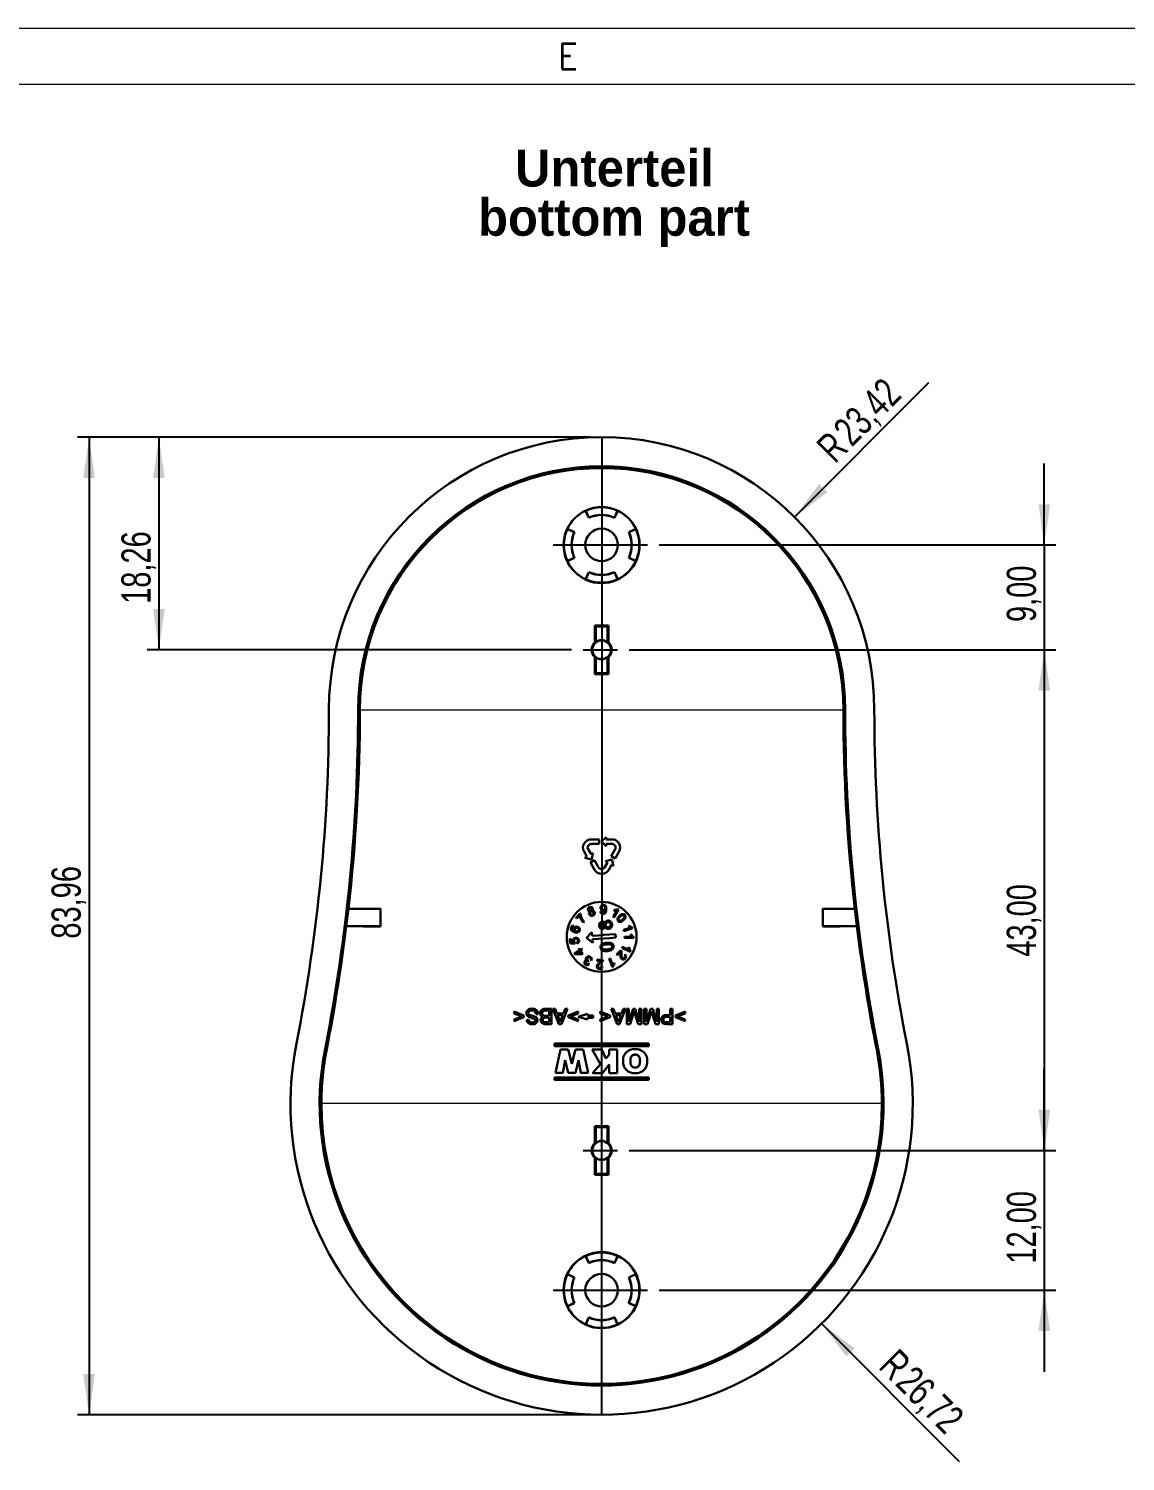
# Model space of a CAD drawing. Header units: millimetres. Extents: x 0 to 594, y 0 to 420.
# Drawn here: x 403.5 to 497.7, y 296.8 to 419.8 of the extents above; entities that cross this region are included whole.
import ezdxf

# ---------------------------------------------------------------- set-up
doc = ezdxf.new("R2010")
doc.units = ezdxf.units.MM
doc.linetypes.add('SLD-Durchgehend', pattern=[0])
doc.layers.add('BEM', color=7, linetype='SLD-Durchgehend')
doc.layers.add('SLD-0', color=7, linetype='SLD-Durchgehend')
doc.styles.add('SLDTEXTSTYLE0', font='ARIALBD.TTF', dxfattribs={"width": 0.948})
doc.styles.add('SLDTEXTSTYLE1', font='simplex_.ttf', dxfattribs={"width": 0.95})
doc.styles.add('SLDTEXTSTYLE3', font='ARIALN.TTF', dxfattribs={"width": 0.87})
doc.dimstyles.new('SLDDIMSTYLE0', dxfattribs={"dimtxt": 2.5, "dimasz": 3.5, "dimexe": 0, "dimexo": 0.0625, "dimtad": 1, "dimrnd": 1e-09, "dimzin": 12, "dimdsep": 46, "dimtxsty": 'SLDTEXTSTYLE3', "dimsah": 1, "dimcen": 0.09, "dimadec": 0, "dimazin": 0, "dimtfac": 1, "dimtofl": 0, "dimtmove": 0, "dimatfit": 3, "dimfxl": 0, "dimtolj": 1, "dimtzin": 12, "dimarcsym": 0})
doc.dimstyles.new('SLDDIMSTYLE1', dxfattribs={"dimtxt": 2.5, "dimasz": 3.5, "dimexe": 0, "dimexo": 0.0625, "dimtad": 1, "dimrnd": 1e-09, "dimzin": 12, "dimdsep": 46, "dimtxsty": 'SLDTEXTSTYLE3', "dimsah": 1, "dimcen": 0.09, "dimadec": 0, "dimazin": 0, "dimtfac": 1, "dimtofl": 0, "dimtmove": 0, "dimatfit": 3, "dimfxl": 0, "dimtolj": 1, "dimtzin": 12, "dimarcsym": 0})
doc.dimstyles.new('SLDDIMSTYLE2', dxfattribs={"dimtxt": 2.5, "dimasz": 3.5, "dimexe": 0, "dimexo": 0.0625, "dimtad": 1, "dimrnd": 1e-09, "dimzin": 12, "dimdsep": 46, "dimtxsty": 'SLDTEXTSTYLE3', "dimsah": 1, "dimcen": 0.09, "dimadec": 0, "dimazin": 0, "dimtfac": 1, "dimtofl": 0, "dimtmove": 0, "dimatfit": 3, "dimfxl": 0, "dimtolj": 1, "dimtzin": 12, "dimarcsym": 0})

# ---------------------------------------------------------------- blocks, each defined once
blk = doc.blocks.new('*D26')
at = {"layer": 'SLD-0'}
for p, q in [((490.74, 375.46), (490.74, 382.46)), ((457.66, 375.46), (491.74, 375.46)), ((490.74, 375.46), (490.74, 366.46)), ((455.1, 366.46), (491.74, 366.46)), ((490.74, 366.46), (490.74, 359.46))]:
    blk.add_line(p, q, dxfattribs=at)
for points in [[(490.74, 375.46), (491.24, 378.96), (490.24, 378.96)], [(490.74, 366.46), (490.24, 362.96), (491.24, 362.96)]]:
    blk.add_solid(points, dxfattribs=at)
at = {"layer": 'SLD-0', "insert": (487.52, 368.84), "char_height": 2.5, "attachment_point": 1, "rotation": 90, "style": 'SLDTEXTSTYLE3'}
blk.add_mtext('9,00', dxfattribs=at)
blk = doc.blocks.new('*D27')
at = {"layer": 'SLD-0'}
for p, q in [((451.74, 384.72), (407.71, 384.72)), ((408.71, 384.72), (408.71, 300.76)), ((451.71, 300.76), (407.71, 300.76))]:
    blk.add_line(p, q, dxfattribs=at)
for points in [[(408.71, 384.72), (408.21, 381.22), (409.21, 381.22)], [(408.71, 300.76), (409.21, 304.26), (408.21, 304.26)]]:
    blk.add_solid(points, dxfattribs=at)
at = {"layer": 'SLD-0', "insert": (405.49, 341.65), "char_height": 2.5, "attachment_point": 1, "rotation": 90, "style": 'SLDTEXTSTYLE3'}
blk.add_mtext('83,96', dxfattribs=at)
blk = doc.blocks.new('*D28')
at = {"layer": 'SLD-0'}
for p, q in [((451.74, 384.72), (413.71, 384.72)), ((414.71, 384.72), (414.71, 366.46)), ((450.14, 366.46), (413.71, 366.46))]:
    blk.add_line(p, q, dxfattribs=at)
for points in [[(414.71, 384.72), (414.21, 381.22), (415.21, 381.22)], [(414.71, 366.46), (415.21, 369.96), (414.21, 369.96)]]:
    blk.add_solid(points, dxfattribs=at)
at = {"layer": 'SLD-0', "insert": (411.49, 370.4), "char_height": 2.5, "attachment_point": 1, "rotation": 90, "style": 'SLDTEXTSTYLE3'}
blk.add_mtext('18,26', dxfattribs=at)
blk = doc.blocks.new('*D29')
at = {"layer": 'SLD-0'}
for p, q in [((455.1, 366.46), (491.74, 366.46)), ((490.74, 366.46), (490.74, 323.46)), ((455.1, 323.46), (491.74, 323.46))]:
    blk.add_line(p, q, dxfattribs=at)
for points in [[(490.74, 366.46), (490.24, 362.96), (491.24, 362.96)], [(490.74, 323.46), (491.24, 326.96), (490.24, 326.96)]]:
    blk.add_solid(points, dxfattribs=at)
at = {"layer": 'SLD-0', "insert": (487.52, 340.1), "char_height": 2.5, "attachment_point": 1, "rotation": 90, "style": 'SLDTEXTSTYLE3'}
blk.add_mtext('43,00', dxfattribs=at)
blk = doc.blocks.new('*D30')
at = {"layer": 'SLD-0'}
for p, q in [((490.74, 323.46), (490.74, 330.46)), ((455.1, 323.46), (491.74, 323.46)), ((490.74, 323.46), (490.74, 311.46)), ((457.66, 311.46), (491.74, 311.46)), ((490.74, 311.46), (490.74, 304.46))]:
    blk.add_line(p, q, dxfattribs=at)
for points in [[(490.74, 323.46), (491.24, 326.96), (490.24, 326.96)], [(490.74, 311.46), (490.24, 307.96), (491.24, 307.96)]]:
    blk.add_solid(points, dxfattribs=at)
at = {"layer": 'SLD-0', "insert": (487.52, 313.74), "char_height": 2.5, "attachment_point": 1, "rotation": 90, "style": 'SLDTEXTSTYLE3'}
blk.add_mtext('12,00', dxfattribs=at)
blk = doc.blocks.new('*D31')
at = {"layer": 'SLD-0'}
blk.add_line((469.28, 377.86), (480.82, 389.4), dxfattribs=at)
blk.add_solid([(469.28, 377.86), (472.11, 379.98), (471.4, 380.69)], dxfattribs=at)
at = {"layer": 'SLD-0', "char_height": 2.5, "attachment_point": 1, "rotation": 45, "style": 'SLDTEXTSTYLE3'}
for s, insert in [('23,42', (472.44, 385.57)), ('R', (471, 384.13))]:
    blk.add_mtext(s, dxfattribs=dict(at, insert=insert))
blk = doc.blocks.new('*D32')
at = {"layer": 'SLD-0'}
blk.add_line((471.62, 308.59), (483.44, 296.76), dxfattribs=at)
blk.add_solid([(471.62, 308.59), (473.74, 305.76), (474.44, 306.47)], dxfattribs=at)
at = {"layer": 'SLD-0', "char_height": 2.5, "attachment_point": 1, "rotation": 315, "style": 'SLDTEXTSTYLE3'}
for s, insert in [('R', (478.18, 306.58)), ('26,72', (479.61, 305.14))]:
    blk.add_mtext(s, dxfattribs=dict(at, insert=insert))
blk = doc.blocks.new('SW_NOTE_9')
at = {"layer": 'BEM', "color": 0, "char_height": 3.175, "attachment_point": 1, "style": 'SLDTEXTSTYLE0'}
for s, insert in [('Unterteil', (0, 4.09)), ('bottom part', (-3.18, -0.14))]:
    blk.add_mtext(s, dxfattribs=dict(at, insert=insert))

msp = doc.modelspace()

# ---------------------------------------------------------------- linework, layer by layer
at = {"color": 7, "linetype": 'SLD-Durchgehend', "lineweight": 0}
for p, q in [((593.59875, 419.8), (0.19875, 419.8)), ((588.59875, 415), (24.59875, 415)), ((431.96511, 361.33461), (431.81289, 361.31683)), ((431.96511, 361.30473), (452.72517, 361.30473)), ((452.72517, 361.30473), (473.48524, 361.30473)), ((473.48523, 361.27849), (473.63744, 361.29409)), ((429.11658, 332.15691), (428.97155, 332.17012)), ((476.34433, 332.10305), (476.48321, 332.14766)), ((452.72517, 327.47973), (428.65908, 327.47973)), ((476.79126, 327.47973), (452.72517, 327.47973))]:
    msp.add_line(p, q, dxfattribs=at)
at = {"color": 7, "linetype": 'SLD-Durchgehend', "lineweight": 30}
for p, q in [((451.62558, 377.78653), (451.33981, 378.39937)), ((451.3572, 378.39306), (451.33981, 378.39937)), ((451.6319, 377.80396), (451.3572, 378.39306)), ((451.62558, 377.78653), (451.6319, 377.80396)), ((454.09315, 378.39306), (453.81845, 377.80396)), ((453.82477, 377.78653), (453.81845, 377.80396)), ((454.11053, 378.39937), (453.82477, 377.78653)), ((454.11053, 378.39937), (454.09315, 378.39306)), ((449.78523, 376.84479), (450.39806, 376.55902)), ((449.78523, 376.84479), (449.79154, 376.8274)), ((449.79154, 376.8274), (450.38064, 376.5527)), ((450.39806, 376.55902), (450.38064, 376.5527)), ((455.05228, 376.55902), (455.66512, 376.84479)), ((455.05228, 376.55902), (455.06971, 376.5527)), ((455.06971, 376.5527), (455.65881, 376.8274)), ((455.65881, 376.8274), (455.66512, 376.84479)), ((450.39806, 374.35983), (449.78523, 374.07406)), ((449.79154, 374.09145), (449.78523, 374.07406)), ((450.38064, 374.36615), (449.79154, 374.09145)), ((450.39806, 374.35983), (450.38064, 374.36615)), ((455.05228, 374.35983), (455.06971, 374.36615)), ((455.66512, 374.07406), (455.05228, 374.35983)), ((455.65881, 374.09145), (455.06971, 374.36615)), ((455.66512, 374.07406), (455.65881, 374.09145)), ((451.33981, 372.51948), (451.62558, 373.13231)), ((451.3572, 372.52579), (451.6319, 373.11489)), ((451.62558, 373.13231), (451.6319, 373.11489)), ((453.82477, 373.13231), (453.81845, 373.11489)), ((453.81845, 373.11489), (454.09315, 372.52579)), ((453.82477, 373.13231), (454.11053, 372.51948)), ((451.33981, 372.51948), (451.3572, 372.52579)), ((454.09315, 372.52579), (454.11053, 372.51948)), ((452.14592, 368.53868), (452.22517, 368.45943)), ((453.22517, 368.45943), (452.22517, 368.45943)), ((452.22517, 368.45943), (452.22517, 367.11493)), ((453.30442, 368.53868), (453.22517, 368.45943)), ((453.22517, 367.11493), (453.22517, 368.45943)), ((452.22517, 365.80392), (452.22517, 364.45942)), ((453.22517, 364.45942), (453.22517, 365.80392)), ((452.13799, 364.37224), (452.22517, 364.45942)), ((452.22517, 364.45942), (453.22517, 364.45942)), ((453.31236, 364.37224), (453.22517, 364.45942)), ((452.52517, 350.17904), (451.82517, 350.17904)), ((451.82517, 349.77904), (452.52517, 349.77904)), ((452.52517, 349.77904), (452.52517, 350.17904)), ((453.12517, 350.37904), (452.72517, 349.97904)), ((452.72517, 349.97904), (453.12517, 349.57904)), ((453.12517, 350.17904), (453.12517, 350.37904)), ((453.62517, 350.17904), (453.12517, 350.17904)), ((453.12517, 349.77904), (453.62517, 349.77904)), ((453.12517, 349.57904), (453.12517, 349.77904)), ((451.21895, 349.12904), (451.46895, 348.69603)), ((451.46895, 348.69603), (451.29575, 348.59603)), ((451.29575, 348.59603), (451.84216, 348.44962)), ((451.81536, 348.89603), (451.56536, 349.32904)), ((452.11536, 348.37641), (451.76895, 348.17641)), ((451.98857, 348.99603), (451.81536, 348.89603)), ((451.84216, 348.44962), (451.98857, 348.99603)), ((452.46536, 347.77019), (452.11536, 348.37641)), ((453.23498, 348.20321), (452.98498, 347.77019)), ((453.60819, 348.44962), (453.06177, 348.30321)), ((453.06177, 348.30321), (453.23498, 348.20321)), ((453.88498, 349.32904), (453.53498, 348.72282)), ((453.53498, 348.72282), (453.88139, 348.52282)), ((453.7546, 347.90321), (453.60819, 348.44962)), ((453.88139, 348.52282), (454.23139, 349.12904)), ((451.76895, 348.17641), (452.11895, 347.57019)), ((453.33139, 347.57019), (453.58139, 348.00321)), ((453.58139, 348.00321), (453.7546, 347.90321)), ((430.97696, 344.20942), (430.79834, 342.70942)), ((430.97696, 344.20942), (430.97731, 344.20954)), ((433.72517, 344.20942), (430.97696, 344.20942)), ((433.74166, 344.22591), (433.72517, 344.20942)), ((433.72517, 342.70942), (433.72517, 344.20942)), ((450.85789, 343.82248), (450.5243, 343.45186)), ((450.5243, 343.45186), (450.59195, 343.39107)), ((450.59195, 343.39107), (450.84445, 343.67154)), ((450.91258, 343.77326), (450.85789, 343.82248)), ((452.71242, 343.97415), (452.6207, 343.9715)), ((453.03163, 344.1315), (453.03085, 344.11243)), ((453.99884, 344.04971), (453.70228, 343.52331)), ((453.70228, 343.52331), (453.78478, 343.47675)), ((453.82244, 344.12315), (453.77744, 344.04331)), ((453.78478, 343.47675), (454.1654, 344.15237)), ((454.1654, 344.15237), (454.11228, 344.18237)), ((471.70869, 344.22591), (471.72517, 344.20942)), ((471.72517, 344.20942), (471.72517, 342.70942)), ((474.47338, 344.20942), (471.72517, 344.20942)), ((474.47338, 344.20942), (474.47302, 344.20954)), ((474.47338, 344.20942), (474.65199, 342.70942)), ((430.79874, 342.70929), (430.79834, 342.70942)), ((430.79834, 342.70942), (433.72517, 342.70942)), ((433.74274, 342.69186), (433.72517, 342.70942)), ((450.31175, 342.65726), (450.33097, 342.75023)), ((451.16164, 343.02295), (451.2268, 343.09529)), ((451.42825, 341.71472), (451.89611, 342.19805)), ((451.89611, 342.19805), (451.91675, 341.89876)), ((455.18904, 342.57832), (454.61217, 342.39519)), ((454.61217, 342.39519), (454.64076, 342.30472)), ((454.64076, 342.30472), (455.38107, 342.53972)), ((455.10998, 342.75254), (455.02232, 342.72472)), ((455.38107, 342.53972), (455.36264, 342.598)), ((471.70761, 342.69186), (471.72517, 342.70942)), ((471.72517, 342.70942), (474.65199, 342.70942)), ((474.6516, 342.70929), (474.65199, 342.70942)), ((450.07055, 341.62922), (449.98071, 341.61563)), ((449.98071, 341.61563), (450.03836, 341.23469)), ((450.03836, 341.23469), (450.44305, 341.22)), ((450.1168, 341.3236), (450.07055, 341.62922)), ((450.32883, 341.31344), (450.1168, 341.3236)), ((450.44305, 341.22), (450.44102, 341.31)), ((450.58352, 341.32531), (450.60696, 341.22781)), ((451.95802, 341.30018), (451.42825, 341.71472)), ((451.93739, 341.59947), (451.95802, 341.30018)), ((453.91201, 342.03634), (453.93265, 341.73705)), ((454.50905, 340.95087), (454.46827, 340.86462)), ((454.46827, 340.86462), (455.17264, 340.53166)), ((455.05795, 340.69134), (454.50905, 340.95087)), ((455.3077, 341.81703), (454.70286, 341.81171)), ((454.70286, 341.81171), (454.70364, 341.71687)), ((454.70364, 341.71687), (455.47989, 341.72359)), ((455.11874, 340.87322), (455.03545, 340.91259)), ((455.28348, 342.00656), (455.19176, 342.00578)), ((455.47989, 341.72359), (455.47942, 341.78468)), ((450.78637, 340.65383), (450.37356, 340.37133)), ((450.37356, 340.37133), (450.41747, 340.30743)), ((450.41747, 340.30743), (451.02934, 340.29915)), ((450.55278, 340.37883), (450.84012, 340.57555)), ((450.97653, 340.37618), (450.55278, 340.37883)), ((450.79919, 340.78915), (450.72747, 340.73993)), ((450.72747, 340.73993), (450.78637, 340.65383)), ((450.85809, 340.70305), (450.79919, 340.78915)), ((450.84012, 340.57555), (450.97653, 340.37618)), ((451.01059, 340.80743), (450.85809, 340.70305)), ((450.91184, 340.62477), (451.06434, 340.72915)), ((451.10106, 340.34836), (450.91184, 340.62477)), ((451.06434, 340.72915), (451.01059, 340.80743)), ((451.02934, 340.29915), (451.10106, 340.34836)), ((451.56353, 339.67074), (451.61447, 339.73808)), ((451.76947, 339.82183), (451.85822, 339.78527)), ((452.33938, 339.84836), (452.33298, 339.75711)), ((452.33298, 339.75711), (452.71219, 339.73071)), ((452.85048, 339.81274), (452.33938, 339.84836)), ((453.45048, 339.96462), (453.36266, 339.92962)), ((453.36266, 339.92962), (453.64876, 339.21087)), ((453.67344, 339.40462), (453.45048, 339.96462)), ((454.36344, 340.66508), (454.01656, 340.28649)), ((454.01656, 340.28649), (454.08422, 340.22446)), ((454.08422, 340.22446), (454.34156, 340.50539)), ((454.76063, 340.27664), (454.68703, 340.21102)), ((455.17264, 340.53166), (455.19889, 340.58728)), ((451.664, 339.46652), (451.58994, 339.52871)), ((452.79391, 339.26133), (452.69704, 339.27805)), ((453.64876, 339.21087), (453.70532, 339.23337)), ((453.84094, 339.49556), (453.80704, 339.58056)), ((445.20733, 335.40268), (446.05733, 335.03601)), ((445.20733, 335.23601), (445.20733, 335.40268)), ((445.89066, 334.97768), (445.20733, 335.23601)), ((445.20733, 334.71934), (445.89066, 334.97768)), ((446.05733, 334.91934), (445.20733, 334.55268)), ((445.20733, 334.55268), (445.20733, 334.71934)), ((446.05733, 335.03601), (446.05733, 334.91934)), ((446.29066, 334.68601), (446.474, 334.68601)), ((447.274, 335.16934), (447.09066, 335.16934)), ((448.224, 335.46934), (447.91645, 335.46934)), ((447.91931, 335.61934), (448.40733, 335.61934)), ((447.93754, 335.01934), (448.224, 335.01934)), ((448.224, 334.86934), (447.95603, 334.86934)), ((448.224, 335.01934), (448.224, 335.46934)), ((448.224, 334.46934), (448.224, 334.86934)), ((448.40733, 335.61934), (448.40733, 334.31934)), ((449.06228, 334.31934), (448.54613, 335.61934)), ((448.54613, 335.61934), (448.74066, 335.61934)), ((448.74066, 335.61934), (448.88858, 335.21934)), ((448.88858, 335.21934), (449.44275, 335.21934)), ((449.38754, 335.06934), (448.94379, 335.06934)), ((448.94379, 335.06934), (449.07009, 334.72768)), ((449.16566, 334.46934), (449.07009, 334.72768)), ((449.25447, 334.70945), (449.38754, 335.06934)), ((449.7852, 335.61934), (449.26905, 334.31934)), ((449.44275, 335.21934), (449.59066, 335.61934)), ((449.59066, 335.61934), (449.7852, 335.61934)), ((449.85733, 335.03601), (450.70733, 335.40268)), ((449.85733, 334.91934), (449.85733, 335.03601)), ((450.70733, 334.55268), (449.85733, 334.91934)), ((450.70733, 335.23601), (450.024, 334.97768)), ((450.024, 334.97768), (450.70733, 334.71934)), ((450.70733, 335.40268), (450.70733, 335.23601)), ((451.50733, 335.19893), (450.70733, 334.94669)), ((450.70733, 334.94669), (451.50733, 334.69445)), ((450.70733, 334.71934), (450.70733, 334.55268)), ((451.50733, 335.04669), (451.50733, 335.19893)), ((452.00733, 335.04669), (451.50733, 335.04669)), ((451.50733, 334.84669), (452.00733, 334.84669)), ((451.50733, 334.69445), (451.50733, 334.84669)), ((452.00733, 334.84669), (452.00733, 335.04669)), ((452.60733, 335.40268), (453.45733, 335.03601)), ((452.60733, 335.23601), (452.60733, 335.40268)), ((453.29066, 334.97768), (452.60733, 335.23601)), ((452.60733, 334.71934), (453.29066, 334.97768)), ((453.45733, 334.91934), (452.60733, 334.55268)), ((452.60733, 334.55268), (452.60733, 334.71934)), ((453.45733, 335.03601), (453.45733, 334.91934)), ((454.06228, 334.31934), (453.54613, 335.61934)), ((453.54613, 335.61934), (453.74066, 335.61934)), ((453.74066, 335.61934), (453.88858, 335.21934)), ((453.88858, 335.21934), (454.44275, 335.21934)), ((454.38754, 335.06934), (453.94379, 335.06934)), ((453.94379, 335.06934), (454.07009, 334.72768)), ((454.16566, 334.46934), (454.07009, 334.72768)), ((454.25447, 334.70945), (454.38754, 335.06934)), ((454.7852, 335.61934), (454.26905, 334.31934)), ((454.44275, 335.21934), (454.59066, 335.61934)), ((454.59066, 335.61934), (454.7852, 335.61934)), ((454.89066, 334.31934), (454.89066, 335.61934)), ((454.89066, 335.61934), (455.074, 335.61934)), ((455.074, 335.61934), (455.074, 334.51934)), ((455.074, 334.51934), (455.42087, 335.61934)), ((455.45186, 335.21596), (455.1641, 334.31934)), ((455.42087, 335.61934), (455.61254, 335.61934)), ((455.86488, 334.31934), (455.57426, 335.23158)), ((455.61254, 335.61934), (455.95733, 334.51934)), ((455.95733, 334.51934), (455.95733, 335.61934)), ((455.95733, 335.61934), (456.14066, 335.61934)), ((456.14066, 335.61934), (456.14066, 334.31934)), ((456.39066, 334.31934), (456.39066, 335.61934)), ((456.39066, 335.61934), (456.574, 335.61934)), ((456.574, 335.61934), (456.574, 334.51934)), ((456.574, 334.51934), (456.92087, 335.61934)), ((456.95186, 335.21596), (456.6641, 334.31934)), ((456.92087, 335.61934), (457.11254, 335.61934)), ((457.36488, 334.31934), (457.07426, 335.23158)), ((457.11254, 335.61934), (457.45733, 334.51934)), ((457.45733, 335.61934), (457.64066, 335.61934)), ((457.45733, 334.51934), (457.45733, 335.61934)), ((457.64066, 335.61934), (457.64066, 334.31934)), ((458.30551, 335.08601), (458.624, 335.08601)), ((458.624, 334.93601), (458.31046, 334.93601)), ((458.624, 335.61934), (458.80733, 335.61934)), ((458.624, 335.08601), (458.624, 335.61934)), ((458.624, 334.46934), (458.624, 334.93601)), ((458.80733, 335.61934), (458.80733, 334.31934)), ((459.05733, 335.03601), (459.90733, 335.40268)), ((459.05733, 334.91934), (459.05733, 335.03601)), ((459.90733, 334.55268), (459.05733, 334.91934)), ((459.90733, 335.23601), (459.224, 334.97768)), ((459.224, 334.97768), (459.90733, 334.71934)), ((459.90733, 335.40268), (459.90733, 335.23601)), ((459.90733, 334.71934), (459.90733, 334.55268)), ((448.40733, 334.31934), (447.92061, 334.31934)), ((447.97634, 334.46934), (448.224, 334.46934)), ((449.26905, 334.31934), (449.06228, 334.31934)), ((454.26905, 334.31934), (454.06228, 334.31934)), ((455.1641, 334.31934), (454.89066, 334.31934)), ((456.14066, 334.31934), (455.86488, 334.31934)), ((456.6641, 334.31934), (456.39066, 334.31934)), ((457.64066, 334.31934), (457.36488, 334.31934)), ((458.31358, 334.46934), (458.624, 334.46934)), ((458.80733, 334.31934), (458.32973, 334.31934)), ((448.67294, 332.63534), (448.67293, 332.43087)), ((448.67293, 332.43087), (448.67517, 332.43311)), ((448.67294, 332.63534), (448.67517, 332.63311)), ((456.77517, 332.63311), (448.67517, 332.63311)), ((448.67517, 332.63311), (448.67517, 332.43311)), ((448.67517, 332.43311), (456.77517, 332.43311)), ((456.7774, 332.63534), (456.77517, 332.63311)), ((456.77517, 332.43311), (456.77517, 332.63311)), ((456.7774, 332.43087), (456.77517, 332.43311)), ((456.7774, 332.43087), (456.7774, 332.63534)), ((448.75174, 330.13076), (449.19131, 332.13566)), ((448.75465, 330.13311), (449.19336, 332.13311)), ((449.19131, 332.13566), (449.85504, 332.13598)), ((449.19131, 332.13566), (449.19336, 332.13311)), ((449.19336, 332.13311), (449.85281, 332.13311)), ((449.58478, 331.22325), (449.39568, 330.13311)), ((449.58525, 331.2098), (449.39794, 330.13042)), ((449.58525, 331.2098), (449.58478, 331.22325)), ((449.85321, 330.13311), (449.58478, 331.22325)), ((449.85094, 330.13022), (449.58525, 331.2098)), ((449.85504, 332.13598), (449.85281, 332.13311)), ((449.85281, 332.13311), (450.16571, 330.90635)), ((449.85504, 332.13598), (450.1657, 330.91857)), ((450.1657, 330.91857), (450.47379, 332.13622)), ((450.16571, 330.90635), (450.47621, 332.13311)), ((450.47379, 332.13622), (451.13711, 332.13641)), ((450.47379, 332.13622), (450.47621, 332.13311)), ((450.47621, 332.13311), (451.13446, 332.13311)), ((450.74384, 331.21724), (450.47981, 330.13311)), ((450.74331, 331.20158), (450.48227, 330.12998)), ((450.74331, 331.20158), (450.74384, 331.21724)), ((450.9298, 330.12985), (450.74331, 331.20158)), ((450.93254, 330.13311), (450.74384, 331.21724)), ((451.13711, 332.13641), (451.13446, 332.13311)), ((451.13446, 332.13311), (451.57517, 330.13311)), ((451.13711, 332.13641), (451.57939, 330.12971)), ((451.90558, 332.13655), (452.73273, 332.1366)), ((452.62681, 330.88356), (451.90558, 332.13655)), ((451.90558, 332.13655), (451.91153, 332.13311)), ((451.91153, 332.13311), (452.73052, 332.13311)), ((452.63109, 330.88311), (451.91153, 332.13311)), ((452.73273, 332.1366), (452.73052, 332.13311)), ((452.73052, 332.13311), (453.09822, 331.35714)), ((452.73273, 332.1366), (453.09903, 331.36355)), ((453.09822, 331.35714), (453.36608, 331.67938)), ((453.09903, 331.36355), (453.09822, 331.35714)), ((453.09903, 331.36355), (453.36262, 331.68063)), ((453.36262, 332.13657), (454.07073, 332.13646)), ((453.36262, 331.68063), (453.36262, 332.13657)), ((453.36262, 332.13657), (453.36608, 332.13311)), ((453.36262, 331.68063), (453.36608, 331.67938)), ((453.36608, 331.67938), (453.36608, 332.13311)), ((453.36608, 332.13311), (454.06737, 332.13311)), ((454.07073, 332.13646), (454.06737, 332.13311)), ((454.06737, 332.13311), (454.06737, 330.10714)), ((454.07073, 332.13646), (454.07073, 330.10378)), ((454.56413, 331.11809), (454.56737, 331.11809)), ((455.19379, 331.10755), (455.19075, 331.10754)), ((455.58523, 332.16196), (455.58523, 332.15908)), ((455.60552, 331.68868), (455.60552, 331.69155)), ((456.01923, 331.13433), (456.02192, 331.13433)), ((456.64765, 331.13432), (456.6453, 331.13433)), ((448.75174, 330.13076), (448.75465, 330.13311)), ((449.39794, 330.13042), (448.75174, 330.13076)), ((449.39568, 330.13311), (448.75465, 330.13311)), ((449.39794, 330.13042), (449.39568, 330.13311)), ((449.85094, 330.13022), (449.85321, 330.13311)), ((450.48227, 330.12998), (449.85094, 330.13022)), ((450.47981, 330.13311), (449.85321, 330.13311)), ((450.1657, 330.91857), (450.16571, 330.90635)), ((450.48227, 330.12998), (450.47981, 330.13311)), ((450.9298, 330.12985), (450.93254, 330.13311)), ((451.57939, 330.12971), (450.9298, 330.12985)), ((451.57517, 330.13311), (450.93254, 330.13311)), ((451.57939, 330.12971), (451.57517, 330.13311)), ((451.9298, 330.10369), (452.62681, 330.88356)), ((451.9298, 330.10369), (451.9375, 330.10714)), ((452.80775, 330.10365), (451.9298, 330.10369)), ((451.9375, 330.10714), (452.63109, 330.88311)), ((452.80601, 330.10714), (451.9375, 330.10714)), ((452.62681, 330.88356), (452.63109, 330.88311)), ((453.36608, 330.85308), (452.80601, 330.10714)), ((452.80775, 330.10365), (452.80601, 330.10714)), ((453.36261, 330.8427), (452.80775, 330.10365)), ((453.36261, 330.8427), (453.36608, 330.85308)), ((453.36261, 330.10367), (453.36261, 330.8427)), ((453.36261, 330.10367), (453.36608, 330.10714)), ((454.07073, 330.10378), (453.36261, 330.10367)), ((453.36608, 330.10714), (453.36608, 330.85308)), ((454.06737, 330.10714), (453.36608, 330.10714)), ((454.07073, 330.10378), (454.06737, 330.10714)), ((455.60958, 330.10425), (455.60958, 330.10714)), ((455.6112, 330.57755), (455.61121, 330.57467)), ((448.67286, 329.73542), (448.67286, 329.5308)), ((448.67286, 329.73542), (448.67517, 329.73311)), ((448.67286, 329.5308), (448.67517, 329.53311)), ((456.77517, 329.73311), (448.67517, 329.73311)), ((448.67517, 329.73311), (448.67517, 329.53311)), ((448.67517, 329.53311), (456.77517, 329.53311)), ((456.77747, 329.73542), (456.77517, 329.73311)), ((456.77517, 329.53311), (456.77517, 329.73311)), ((456.77748, 329.5308), (456.77517, 329.53311)), ((456.77748, 329.5308), (456.77747, 329.73542)), ((452.13677, 325.54783), (452.22517, 325.45943)), ((453.22517, 325.45943), (452.22517, 325.45943)), ((452.22517, 325.45943), (452.22517, 324.11493)), ((453.31357, 325.54783), (453.22517, 325.45943)), ((453.22517, 324.11493), (453.22517, 325.45943)), ((452.22517, 322.80391), (452.22517, 321.45943)), ((453.22517, 321.45943), (453.22517, 322.80391)), ((452.14153, 321.37578), (452.22517, 321.45943)), ((452.22517, 321.45943), (453.22517, 321.45943)), ((453.30882, 321.37578), (453.22517, 321.45943)), ((451.62558, 313.78654), (451.33981, 314.39937)), ((451.3572, 314.39306), (451.33981, 314.39937)), ((451.6319, 313.80396), (451.3572, 314.39306)), ((451.62558, 313.78654), (451.6319, 313.80396)), ((454.09315, 314.39306), (453.81845, 313.80396)), ((453.82477, 313.78654), (453.81845, 313.80396)), ((454.11053, 314.39937), (453.82477, 313.78654)), ((454.11053, 314.39937), (454.09315, 314.39306)), ((449.78523, 312.84479), (449.79154, 312.8274)), ((449.78523, 312.84479), (450.39806, 312.55902)), ((449.79154, 312.8274), (450.38064, 312.5527)), ((450.39806, 312.55902), (450.38064, 312.5527)), ((455.05228, 312.55902), (455.66512, 312.84479)), ((455.05228, 312.55902), (455.06971, 312.5527)), ((455.06971, 312.5527), (455.65881, 312.8274)), ((455.65881, 312.8274), (455.66512, 312.84479)), ((450.39806, 310.35983), (449.78523, 310.07406)), ((449.79154, 310.09145), (449.78523, 310.07406)), ((450.38064, 310.36615), (449.79154, 310.09145)), ((450.39806, 310.35983), (450.38064, 310.36615)), ((455.05228, 310.35983), (455.06971, 310.36615)), ((455.66512, 310.07406), (455.05228, 310.35983)), ((455.65881, 310.09145), (455.06971, 310.36615)), ((455.66512, 310.07406), (455.65881, 310.09145)), ((451.33981, 308.51948), (451.62558, 309.13232)), ((451.3572, 308.52579), (451.6319, 309.11489)), ((451.62558, 309.13232), (451.6319, 309.11489)), ((453.82477, 309.13232), (453.81845, 309.11489)), ((453.81845, 309.11489), (454.09315, 308.52579)), ((453.82477, 309.13232), (454.11053, 308.51948)), ((451.33981, 308.51948), (451.3572, 308.52579)), ((454.09315, 308.52579), (454.11053, 308.51948))]:
    msp.add_line(p, q, dxfattribs=at)
at = {"color": 7, "linetype": 'SLD-Durchgehend', "lineweight": 30, "flags": 128}
for points in [[(452.14245, 367.09976), (452.14284, 367.27995), (452.14324, 367.46005), (452.14366, 367.64006), (452.14409, 367.81998), (452.14453, 367.9998), (452.14498, 368.17953), (452.14545, 368.35915), (452.14592, 368.53868)], [(452.14592, 368.53868), (452.29073, 368.5387), (452.43554, 368.53872), (452.58036, 368.53873), (452.72517, 368.53874), (452.86999, 368.53873), (453.0148, 368.53872), (453.15961, 368.5387), (453.30442, 368.53868)], [(453.30442, 368.53868), (453.3049, 368.35915), (453.30536, 368.17953), (453.30582, 367.9998), (453.30626, 367.81998), (453.30668, 367.64006), (453.3071, 367.46005), (453.30751, 367.27995), (453.3079, 367.09976)], [(452.13799, 364.37224), (452.1382, 364.55335), (452.13842, 364.73442), (452.13865, 364.91543), (452.1389, 365.09639), (452.13916, 365.2773), (452.13943, 365.45815), (452.13971, 365.63894), (452.14001, 365.81966)], [(453.31034, 365.81966), (453.31063, 365.63894), (453.31091, 365.45815), (453.31118, 365.2773), (453.31144, 365.09639), (453.31169, 364.91543), (453.31192, 364.73442), (453.31215, 364.55335), (453.31236, 364.37224)], [(453.31236, 364.37224), (453.16557, 364.37221), (453.01877, 364.37219), (452.87197, 364.37218), (452.72517, 364.37218), (452.57837, 364.37218), (452.43157, 364.37219), (452.28478, 364.37221), (452.13799, 364.37224)], [(453.12882, 344.164), (453.13086, 344.23232), (453.12755, 344.30054), (453.11872, 344.35359), (453.10176, 344.40449), (453.08153, 344.44196), (453.05555, 344.4757), (453.02395, 344.50448), (452.98777, 344.5273), (452.95022, 344.54287), (452.91065, 344.55222), (452.88726, 344.55462)], [(430.97731, 344.20954), (432.3605, 344.21767), (433.74166, 344.22591)], [(433.74166, 344.22591), (433.74214, 343.45878), (433.74274, 342.69186)], [(452.82601, 343.76603), (452.87173, 343.76693), (452.91659, 343.77506), (452.95953, 343.79198), (452.99835, 343.81692), (453.02705, 343.84381), (453.05148, 343.87468), (453.08016, 343.92623), (453.10044, 343.98174), (453.1194, 344.07201), (453.12882, 344.164)], [(453.03085, 344.11243), (453.02539, 344.06604), (453.01592, 344.02033), (453.00084, 343.97248), (452.97975, 343.92707), (452.96366, 343.90323), (452.94401, 343.88227), (452.92092, 343.86487), (452.89506, 343.85202), (452.86957, 343.84537), (452.84324, 343.84355), (452.83288, 343.84384)], [(454.2058, 343.21047), (454.18234, 343.24575), (454.17268, 343.28727), (454.1733, 343.31565), (454.17878, 343.3435), (454.19191, 343.37537), (454.20984, 343.40498), (454.26561, 343.4746), (454.32861, 343.53813)], [(454.53986, 343.31485), (454.46634, 343.2502), (454.4275, 343.22109), (454.38621, 343.19569), (454.35794, 343.18268), (454.32805, 343.17443), (454.29678, 343.17202), (454.2657, 343.17569), (454.22973, 343.19074), (454.2058, 343.21047)], [(454.71955, 343.69641), (454.68313, 343.72827), (454.64162, 343.75267), (454.60988, 343.76312), (454.57678, 343.76794), (454.53575, 343.76678), (454.4954, 343.75899), (454.43819, 343.73765), (454.3848, 343.70773), (454.32136, 343.66083), (454.26205, 343.6086)], [(454.66205, 343.64344), (454.68625, 343.60703), (454.69606, 343.56406), (454.69516, 343.5355), (454.68937, 343.50755), (454.67534, 343.47481), (454.65641, 343.44443), (454.60145, 343.37682), (454.53986, 343.31485)], [(454.60642, 343.24453), (454.65799, 343.29638), (454.70539, 343.35208), (454.74478, 343.41313), (454.76928, 343.46888), (454.78239, 343.52804), (454.78267, 343.56238), (454.77717, 343.59627), (454.76579, 343.62862), (454.74939, 343.65881), (454.71955, 343.69641)], [(471.70761, 342.69186), (471.7082, 343.45872), (471.70869, 344.22591)], [(471.70869, 344.22591), (473.08981, 344.21767), (474.47302, 344.20954)], [(433.74274, 342.69186), (432.27175, 342.70062), (430.79874, 342.70929)], [(450.40582, 342.20976), (450.49252, 342.18914), (450.5808, 342.17952), (450.62723, 342.18141), (450.67279, 342.19004), (450.71647, 342.20734), (450.75613, 342.23262), (450.78644, 342.26081), (450.81136, 342.29385), (450.82878, 342.32762), (450.84191, 342.36336)], [(454.14939, 343.15703), (454.18521, 343.12542), (454.22614, 343.10118), (454.25833, 343.09046), (454.29191, 343.08541), (454.3256, 343.08574), (454.35896, 343.09072), (454.4114, 343.10715), (454.46087, 343.13141), (454.53685, 343.18361), (454.60642, 343.24453)], [(474.6516, 342.70929), (473.17861, 342.70062), (471.70761, 342.69186)], [(451.91675, 341.89876), (452.41541, 341.93315), (452.91417, 341.96754), (453.4131, 342.00194), (453.91201, 342.03634)], [(453.93265, 341.73705), (453.43406, 341.70267), (452.93533, 341.66828), (452.43637, 341.63388), (451.93739, 341.59947)], [(453.15759, 341.29849), (453.05424, 341.28611), (452.95214, 341.2658), (452.85419, 341.2326), (452.80237, 341.20707), (452.75371, 341.17573), (452.71056, 341.1378), (452.67964, 341.09956), (452.65567, 341.05667), (452.63963, 341.01024), (452.63132, 340.96179), (452.63161, 340.89436)], [(452.63161, 340.89436), (452.64323, 340.82756), (452.65415, 340.79411), (452.66898, 340.76224), (452.69525, 340.72226), (452.72925, 340.68653), (452.7673, 340.65756), (452.80969, 340.63346), (452.88745, 340.60463), (452.97103, 340.58816), (453.03266, 340.58274), (453.09455, 340.58148), (453.21973, 340.58763)], [(452.74245, 340.90251), (452.7422, 340.93344), (452.74761, 340.96469), (452.75854, 340.99374), (452.77485, 341.02134), (452.80119, 341.05209), (452.83318, 341.07883), (452.8773, 341.10227), (452.92556, 341.11965), (452.98517, 341.13497), (453.04575, 341.1461), (453.16949, 341.16099)], [(453.74483, 340.99153), (453.73285, 341.05884), (453.70843, 341.12234), (453.68177, 341.16295), (453.64844, 341.19834), (453.59993, 341.23429), (453.54613, 341.26189), (453.46482, 341.28755), (453.38033, 341.30065), (453.26899, 341.30447), (453.15759, 341.29849)], [(453.16949, 341.16099), (453.30891, 341.16802), (453.37889, 341.16618), (453.44826, 341.15761), (453.49119, 341.14697), (453.53167, 341.12964), (453.56846, 341.10442), (453.5996, 341.07262), (453.62597, 341.02434), (453.63487, 340.98206)], [(453.63487, 340.98206), (453.63473, 340.95194), (453.62986, 340.92229), (453.61938, 340.89388), (453.60415, 340.86767), (453.57752, 340.83559), (453.54568, 340.80874), (453.50131, 340.78438), (453.45354, 340.76709), (453.37281, 340.74727), (453.29047, 340.73421), (453.20761, 340.72513)], [(446.57921, 335.08367), (446.63515, 335.0641), (446.69229, 335.04747), (446.86415, 335.0007), (446.94917, 334.97394), (447.03207, 334.93966)], [(447.624, 335.24434), (447.62819, 335.19803), (447.64019, 335.15335), (447.65455, 335.12379), (447.67347, 335.09701), (447.69704, 335.074), (447.72427, 335.05551), (447.7598, 335.04006), (447.7974, 335.03032), (447.86714, 335.02164), (447.93754, 335.01934)], [(447.674, 334.67247), (447.67706, 334.63352), (447.68574, 334.59561), (447.69738, 334.56751), (447.71324, 334.54166), (447.72987, 334.52266), (447.74941, 334.50674), (447.79492, 334.48562), (447.84527, 334.47497), (447.89689, 334.47068), (447.94871, 334.46955), (447.97634, 334.46934)], [(458.31046, 334.93601), (458.25323, 334.93335), (458.19651, 334.92509), (458.1424, 334.90795), (458.1136, 334.89247), (458.08797, 334.87219), (458.06648, 334.8475), (458.04946, 334.81949), (458.02938, 334.75876), (458.024, 334.69825)], [(446.7654, 334.45268), (446.83755, 334.45696), (446.90788, 334.47242), (446.93777, 334.48493), (446.96535, 334.50193), (446.98982, 334.52339), (447.01039, 334.54864), (447.02619, 334.57725), (447.03652, 334.60825), (447.04066, 334.64669)], [(448.67293, 332.43087), (449.68169, 332.43032), (450.69141, 332.42993), (451.70303, 332.4297), (452.71497, 332.42962), (453.73073, 332.4297), (454.74618, 332.42993), (455.76227, 332.43032), (456.7774, 332.43087)], [(456.7774, 332.63534), (455.76868, 332.63589), (454.75901, 332.63628), (453.74741, 332.63652), (452.73548, 332.6366), (451.71969, 332.63652), (450.70422, 332.63629), (449.68809, 332.63589), (448.67294, 332.63534)], [(455.60552, 331.69155), (455.54551, 331.68771), (455.48614, 331.67764), (455.42916, 331.65944), (455.37846, 331.63307), (455.33285, 331.59863), (455.29356, 331.55701), (455.26224, 331.50918), (455.23024, 331.43132), (455.21014, 331.34932), (455.19519, 331.22894), (455.19075, 331.10754)], [(455.19075, 331.10754), (455.19413, 331.02065), (455.20428, 330.93424), (455.22429, 330.85), (455.24796, 330.7889), (455.28061, 330.73225), (455.32342, 330.68203), (455.37459, 330.64035), (455.42785, 330.6109), (455.48521, 330.5904), (455.54765, 330.57873), (455.61121, 330.57467)], [(455.60559, 331.68868), (455.54592, 331.68484), (455.48688, 331.67482), (455.43022, 331.65669), (455.37997, 331.63052), (455.33476, 331.59634), (455.29582, 331.55503), (455.26478, 331.50754), (455.233, 331.43002), (455.21305, 331.3484), (455.1982, 331.22846), (455.19379, 331.10751)], [(455.19379, 331.10758), (455.19712, 331.02133), (455.20714, 330.93556), (455.22687, 330.85192), (455.25026, 330.79112), (455.28256, 330.73471), (455.32499, 330.68469), (455.37575, 330.64316), (455.4285, 330.61385), (455.48532, 330.59341), (455.54773, 330.58165), (455.61127, 330.57755)], [(456.01923, 331.1343), (456.01687, 331.21285), (456.00996, 331.29109), (455.99693, 331.36661), (455.97557, 331.44036), (455.94362, 331.50949), (455.90995, 331.55779), (455.86864, 331.59972), (455.8209, 331.63404), (455.76819, 331.66006), (455.71119, 331.67745), (455.65223, 331.68639), (455.60546, 331.68868)], [(456.02192, 331.13433), (456.01954, 331.21393), (456.0126, 331.29356), (455.99882, 331.37189), (455.97595, 331.44761), (455.94963, 331.50448), (455.91474, 331.55642), (455.87076, 331.60149), (455.81953, 331.63815), (455.76584, 331.66393), (455.70874, 331.681), (455.65743, 331.68875), (455.60552, 331.69155)], [(455.61113, 330.57755), (455.66562, 330.5812), (455.71952, 330.59056), (455.77126, 330.60718), (455.82504, 330.63505), (455.87343, 330.67152), (455.91495, 330.71569), (455.94843, 330.76625), (455.98065, 330.84168), (456.00109, 330.92136), (456.01497, 331.02737), (456.01923, 331.13436)], [(455.61121, 330.57467), (455.66575, 330.57834), (455.7197, 330.58768), (455.77152, 330.60425), (455.82576, 330.63222), (455.87458, 330.66884), (455.9165, 330.71322), (455.95033, 330.76404), (455.98283, 330.83962), (456.00348, 330.91949), (456.01759, 331.02641), (456.02192, 331.13433)], [(456.77747, 329.73542), (455.76822, 329.73593), (454.75812, 329.7363), (453.74632, 329.73653), (452.73424, 329.7366), (451.71876, 329.73653), (450.70356, 329.73631), (449.68778, 329.73594), (448.67286, 329.73542)], [(448.67286, 329.5308), (449.68213, 329.53028), (450.69225, 329.52992), (451.70406, 329.52969), (452.71614, 329.52962), (453.73161, 329.52969), (454.7468, 329.52991), (455.76257, 329.53028), (456.77748, 329.5308)], [(452.13677, 325.54783), (452.28387, 325.54785), (452.43097, 325.54786), (452.57807, 325.54787), (452.72517, 325.54788), (452.87227, 325.54787), (453.01938, 325.54786), (453.16648, 325.54785), (453.31357, 325.54783)], [(452.13786, 324.09868), (452.13769, 324.27973), (452.13753, 324.46082), (452.13738, 324.64193), (452.13724, 324.82307), (452.13711, 325.00423), (452.13699, 325.18541), (452.13687, 325.36661), (452.13677, 325.54783)], [(453.31357, 325.54783), (453.31347, 325.36661), (453.31336, 325.18541), (453.31323, 325.00423), (453.3131, 324.82307), (453.31296, 324.64193), (453.31281, 324.46082), (453.31265, 324.27973), (453.31248, 324.09868)], [(452.14153, 321.37578), (452.14122, 321.55612), (452.14092, 321.73651), (452.14063, 321.91694), (452.14035, 322.09743), (452.14008, 322.27796), (452.13982, 322.45854), (452.13956, 322.63916), (452.13932, 322.81983)], [(453.31102, 322.81983), (453.31078, 322.63916), (453.31053, 322.45854), (453.31027, 322.27796), (453.31, 322.09743), (453.30971, 321.91694), (453.30942, 321.73651), (453.30913, 321.55612), (453.30882, 321.37578)], [(453.30882, 321.37578), (453.16291, 321.37576), (453.017, 321.37574), (452.87109, 321.37573), (452.72517, 321.37573), (452.57926, 321.37573), (452.43335, 321.37574), (452.28744, 321.37576), (452.14153, 321.37578)]]:
    msp.add_lwpolyline(points, dxfattribs=at)
at = {"color": 7, "linetype": 'SLD-Durchgehend', "lineweight": 30}
for centre, radius in [((452.72508, 375.45043), 3.26675), ((452.72517, 375.45942), 1.4), ((452.72517, 366.45942), 0.80262), ((452.72527, 341.80354), 2.99852), ((452.72517, 323.45942), 0.80262), ((452.72511, 311.46705), 3.26735), ((452.72517, 311.45942), 1.4)]:
    msp.add_circle(centre, radius, dxfattribs=at)
for centre, radius, start, end in [((452.72517, 361.30473), 23.41566, 359.9727787, 179.9727785), ((452.72517, 361.30464), 20.91228, 359.9710954, 179.9706401), ((452.72517, 361.30467), 20.76008, 0.000165, 179.9274331), ((452.72517, 375.45942), 3.25, 115.2307757, 154.7692243), ((452.72517, 375.45942), 3.23691, 65, 115), ((452.72517, 375.45942), 2.57382, 64.7085956, 115.2914044), ((452.72517, 375.45942), 2.58691, 65, 115), ((452.72517, 375.45942), 3.25, 25.2307757, 64.7692243), ((452.72517, 375.45942), 3.23691, 155, 205), ((452.72517, 375.45942), 2.58691, 155, 205), ((452.72517, 375.45942), 2.57382, 154.7085956, 205.2914044), ((452.72517, 375.45942), 2.57382, 334.7085956, 25.2914044), ((452.72517, 375.45942), 2.58691, 335, 25), ((452.72517, 375.45942), 3.23691, 335, 25), ((452.72517, 375.45942), 3.25, 205.2307757, 244.7692243), ((452.72517, 375.45942), 3.25, 295.2307757, 334.7692243), ((452.72517, 375.45942), 2.57382, 244.7085956, 295.2914044), ((452.72517, 375.45942), 2.58691, 245, 295), ((452.72517, 375.45942), 3.23691, 245, 295), ((452.72534, 366.4586), 0.86652, 132.274705, 227.5070537), ((452.72517, 366.45942), 0.82444, 52.6648871, 127.3351129), ((452.72496, 366.4586), 0.86655, 312.4952224, 47.7230188), ((452.72517, 366.45942), 0.82444, 232.6648871, 307.3351129), ((281.02204, 361.30473), 148.28747, 348.8599029, 0.0042985), ((281.02219, 361.30471), 150.79071, 348.8601979, 0.0046045), ((281.23957, 361.43788), 150.7256, 353.4365918, 359.949383), ((624.22515, 361.43894), 150.74001, 180.062373, 186.5631832), ((624.42834, 361.30472), 150.7909, 180.0045975, 191.1489896), ((624.42829, 361.30473), 148.28747, 180.0042984, 191.1486941), ((451.82517, 349.47904), 0.7, 90, 210), ((451.82517, 349.47904), 0.3, 90, 210), ((453.62517, 349.47904), 0.7, 330, 90), ((453.62517, 349.47904), 0.3, 330, 90), ((452.72517, 347.92019), 0.7, 210, 330), ((452.72517, 347.92019), 0.3, 210, 330), ((452.87121, 344.3115), 0.24365, 86.2228969, 180.625318), ((451.99035, 343.83008), 1.15681, 187.8767854, 224.2440699), ((452.13879, 343.92189), 1.23518, 186.9109251, 212.1805144), ((451.74114, 344.15839), 0.20315, 106.8895963, 201.3760794), ((451.70363, 344.14465), 0.16322, 201.6841483, 275.400348), ((451.75449, 344.16676), 0.12169, 110.0655333, 200.5578298), ((451.82781, 343.82693), 0.18957, 125.0309976, 205.4595803), ((451.75479, 344.16824), 0.1225, 201.1574895, 294.3994626), ((451.87716, 343.83689), 0.23873, 202.5245225, 296.0802938), ((451.77595, 344.1667), 0.2084, 23.7855349, 116.7593891), ((451.76257, 344.16959), 0.1221, 21.4998558, 114.0874536), ((451.88573, 343.84264), 0.15122, 110.7652581, 203.7060574), ((451.89188, 343.83715), 0.15482, 200.9295098, 293.4614283), ((451.76518, 344.16946), 0.11973, 289.6265355, 22.0172047), ((451.89516, 343.84245), 0.15498, 20.9152678, 114.004168), ((451.81643, 344.18922), 0.16233, 309.5400239, 22.2746751), ((451.94302, 343.86669), 0.1987, 20.2409969, 96.7204379), ((451.90135, 343.83712), 0.15127, 290.1736339, 23.6426203), ((451.9106, 343.8473), 0.23593, 287.6436483, 21.9348286), ((452.82786, 343.97319), 0.20717, 180.4686081, 269.4878), ((452.85848, 344.27416), 0.2335, 171.4592611, 265.6314344), ((452.84516, 343.97603), 0.13276, 180.8105572, 264.6937693), ((452.87982, 344.27951), 0.1562, 172.602948, 266.0201745), ((452.89459, 344.30547), 0.16978, 90.2591925, 181.9751992), ((452.85437, 344.25964), 0.21873, 266.41499, 324.1362069), ((452.87534, 344.27918), 0.15563, 267.6574347, 3.384782), ((452.87484, 344.31778), 0.15861, 349.316357, 83.1248183), ((453.87035, 344.66129), 0.62492, 261.4494219, 281.8652701), ((453.87488, 344.60538), 0.48507, 263.7928906, 299.3017561), ((454.29829, 343.3091), 0.21283, 172.0338837, 225.6034779), ((454.56589, 343.22078), 0.49267, 128.077632, 166.164142), ((454.68562, 343.22693), 0.47361, 106.53987, 138.9224401), ((454.57199, 343.56004), 0.12275, 42.802631, 99.9416262), ((279.65941, 361.39211), 152.28968, 348.9333583, 352.9532319), ((450.31233, 342.51779), 0.24012, 161.7759502, 214.8148269), ((450.28888, 342.54413), 0.21036, 78.4575639, 166.597497), ((450.51196, 342.72276), 0.52386, 220.7645792, 258.3097193), ((450.28341, 342.52653), 0.13144, 162.8055653, 199.9731144), ((450.27982, 342.53247), 0.12634, 116.4889743, 164.8957388), ((450.44706, 342.63059), 0.32352, 207.4146237, 261.0537283), ((450.28991, 342.48341), 0.17522, 82.8394025, 112.2834485), ((450.56178, 342.45763), 0.22074, 163.438832, 221.6188509), ((450.57321, 342.45179), 0.23337, 69.3921925, 162.8662314), ((450.57501, 342.43597), 0.15538, 163.989142, 258.2887966), ((450.57375, 342.43199), 0.15532, 67.2591465, 162.4492277), ((450.60579, 342.44355), 0.17145, 248.6866813, 339.558293), ((450.6086, 342.41608), 0.16113, 348.3960835, 81.0088846), ((450.60284, 342.42816), 0.2477, 344.8326704, 77.7618163), ((451.937, 343.79401), 0.99629, 212.1367652, 224.5329794), ((452.7964, 342.82212), 0.29492, 96.5634944, 189.5196012), ((452.79278, 342.77115), 0.28725, 179.5619622, 274.2422615), ((452.78687, 342.80503), 0.17284, 94.294627, 186.8705792), ((452.78546, 342.79097), 0.17032, 182.2236268, 274.055068), ((452.78601, 342.89149), 0.22483, 21.3714747, 95.9539286), ((452.78927, 342.80976), 0.16832, 2.0783612, 95.2291728), ((452.78802, 342.79195), 0.17114, 273.1772557, 8.0324773), ((452.79896, 342.71151), 0.22733, 273.8027652, 348.9119394), ((453.27208, 342.922), 0.28143, 93.0831593, 169.4729603), ((453.27817, 342.75109), 0.26933, 198.015176, 278.1207862), ((453.28438, 342.84788), 0.21897, 93.6072715, 186.8932595), ((453.28038, 342.83456), 0.21377, 183.4754847, 276.5487262), ((453.28198, 342.86736), 0.3366, 0.912013, 94.2666225), ((453.29525, 342.85448), 0.21336, 2.7701484, 96.6334617), ((453.29079, 342.84064), 0.21891, 273.6588656, 6.331906), ((453.28464, 342.82088), 0.3379, 275.3613683, 8.825649), ((455.51435, 343.11689), 0.62919, 218.556174, 238.8670477), ((455.47627, 343.06761), 0.48316, 220.7010824, 256.3967955), ((625.7408, 361.38456), 152.239, 187.0462639, 191.0881323), ((450.49502, 341.48887), 0.23906, 95.7610604, 189.130019), ((450.50835, 341.49111), 0.25257, 189.1522342, 224.7048231), ((450.5065, 341.46577), 0.16294, 94.1820235, 189.6577349), ((450.51033, 341.46082), 0.16598, 187.7492454, 245.3184551), ((450.51875, 341.44606), 0.28469, 60.272466, 99.6520942), ((450.53817, 341.46298), 0.17094, 10.6359775, 104.7618342), ((450.55399, 341.47578), 0.15333, 281.1024014, 7.0254699), ((450.55454, 341.45625), 0.23438, 282.9236676, 12.3171931), ((450.53773, 341.47818), 0.24739, 6.5155773, 60.3993835), ((452.91623, 340.9155), 0.17427, 184.274267, 241.640523), ((453.43727, 340.95569), 0.30965, 314.2629544, 6.646884), ((455.66614, 340.86496), 0.63248, 175.6809666, 195.9325216), ((455.60207, 340.85451), 0.4837, 177.7830308, 213.5362629), ((455.77645, 342.23493), 0.62799, 201.4016473, 221.7180691), ((455.7273, 342.20104), 0.48456, 203.663137, 239.2322302), ((451.45458, 339.59978), 0.21289, 152.9735487, 244.0267962), ((451.41217, 339.61113), 0.1702, 81.9397028, 149.8853928), ((451.45409, 339.58549), 0.12148, 150.1818129, 242.7871069), ((451.4654, 339.56781), 0.14042, 52.582324, 146.2129585), ((451.55698, 339.91607), 0.18231, 146.1511671, 228.4413947), ((451.61789, 339.89139), 0.24701, 56.7344151, 149.2698128), ((451.6203, 339.89254), 0.14738, 148.7403012, 241.8286516), ((451.63329, 339.89369), 0.15808, 59.4304791, 151.5420147), ((451.68636, 340.02), 0.29094, 242.2114648, 255.6947103), ((451.44431, 339.50683), 0.20269, 53.9679152, 58.330108), ((451.62694, 339.89507), 0.16025, 332.8055164, 57.2233813), ((451.64366, 339.88723), 0.23755, 334.5828549, 62.4930919), ((452.76402, 339.16278), 0.4791, 116.2614711, 164.9972287), ((452.21503, 340.14464), 0.64693, 301.3954914, 320.2200788), ((452.35718, 340.01183), 0.54575, 300.3165521, 331.0407711), ((453.08419, 341.38705), 0.67333, 248.1371446, 280.5619814), ((452.68151, 339.81917), 0.16909, 334.9507826, 357.8188212), ((453.22091, 341.29992), 0.71229, 269.9047803, 307.3838234), ((454.79345, 340.18594), 0.45615, 166.3595882, 217.8551564), ((453.70039, 340.37327), 0.65465, 353.0022237, 11.6431344), ((454.25551, 340.53869), 0.1662, 26.1543266, 49.5023136), ((453.86051, 340.39762), 0.58486, 352.8134343, 21.4979061), ((454.89194, 340.22366), 0.46228, 167.4064441, 212.2773368), ((454.57946, 340.0708), 0.22028, 228.4251943, 323.2432057), ((454.59219, 340.07796), 0.13613, 227.9955198, 321.8309039), ((454.59452, 340.09689), 0.14692, 315.4532922, 50.9703007), ((454.59881, 340.11003), 0.23226, 312.5726492, 45.8366125), ((451.48103, 339.60225), 0.22782, 238.3092587, 323.4331815), ((451.46665, 339.60612), 0.14558, 242.1026446, 327.8767265), ((452.52205, 339.27622), 0.22104, 177.2568864, 271.3343477), ((452.53367, 339.26903), 0.13535, 176.3089382, 270.4981141), ((452.80917, 339.14795), 0.4306, 114.1995415, 162.4573471), ((452.56352, 339.28387), 0.2315, 260.9733968, 354.4131771), ((452.55049, 339.2794), 0.14656, 263.8753765, 359.473885), ((454.23677, 339.11556), 0.63316, 132.7430715, 152.8363205), ((454.18259, 339.15266), 0.48405, 134.8951244, 170.4014561), ((446.68073, 335.21384), 0.42497, 83.415353, 175.0737807), ((446.58932, 335.25047), 0.33199, 180.0229277, 251.2945652), ((446.70563, 334.71308), 0.41584, 183.7319784, 279.2813573), ((446.69757, 335.23063), 0.25849, 81.1056716, 173.6564831), ((446.63454, 335.26978), 0.19417, 183.1273649, 253.4419601), ((446.72748, 334.70395), 0.25412, 184.0475586, 278.5828207), ((447.17018, 336.11367), 1.36356, 239.7304591, 262.5784414), ((446.79418, 335.1605), 0.4799, 1.0564036, 97.7500947), ((446.76058, 335.15648), 0.33034, 2.2318079, 93.999559), ((446.88649, 334.65099), 0.15424, 358.4019119, 45.7822832), ((446.91135, 334.65116), 0.31274, 1.3755575, 67.2935437), ((447.75497, 335.24263), 0.31434, 179.2121059, 257.2716949), ((447.83997, 335.22751), 0.39978, 78.5536279, 177.2135564), ((447.80504, 334.64494), 0.31458, 112.290699, 177.9259996), ((447.83245, 335.25609), 0.20878, 97.4852777, 183.2264261), ((447.85077, 334.68431), 0.17717, 106.7269958, 183.8316389), ((447.93053, 334.32644), 0.5435, 87.3111959, 103.920472), ((447.89625, 334.83626), 0.63341, 88.1732885, 98.2607861), ((450.11536, 334.25457), 0.97368, 152.1491224, 167.2570141), ((455.11537, 334.25457), 0.97369, 152.1492654, 167.2569689), ((443.40316, 339.05156), 12.64448, 342.3415862, 343.3209989), ((466.2999, 338.62833), 11.25065, 196.555781, 197.5726778), ((444.9098, 339.0495), 12.63753, 342.3413168, 343.3212683), ((467.80551, 338.63005), 11.25653, 196.5560465, 197.5724123), ((458.18612, 334.67406), 0.34598, 176.8549589, 261.8406615), ((458.23385, 334.69935), 0.39324, 79.5013709, 180.9194913), ((458.23384, 334.67951), 0.21067, 174.8963628, 250.5948495), ((446.82834, 334.6962), 0.39744, 261.9520255, 354.5809784), ((447.85223, 334.67487), 0.36204, 182.9360075, 280.8875439), ((458.30287, 335.41962), 1.10061, 261.3332488, 271.3984858), ((458.28958, 335.13988), 0.67097, 259.1987847, 272.0497238), ((452.72517, 327.47973), 26.71566, 168.8317454, 11.1205366), ((452.72517, 327.47974), 24.21227, 168.8300912, 11.1188429), ((452.81434, 327.47792), 24.15526, 168.8234402, 179.9957137), ((455.51099, 331.21324), 0.95162, 85.5255527, 185.7380273), ((455.5118, 331.04936), 0.95016, 175.851953, 275.9065187), ((455.50772, 331.21676), 0.9455, 85.2973632, 185.9900901), ((455.51379, 331.05107), 0.94878, 175.9491112, 275.7948608), ((455.69105, 331.20835), 0.95946, 355.5746318, 96.3322329), ((455.69164, 331.20849), 0.95653, 355.5534741, 96.3871148), ((455.69129, 331.0605), 0.95686, 265.1013937, 4.4251942), ((455.69082, 331.06047), 0.95967, 265.1437165, 4.4129145), ((452.63565, 327.4779), 24.15561, 0.0043364, 11.0462638), ((452.72517, 327.47978), 24.06609, 180.0001334, 359.9998666), ((452.7254, 323.45992), 0.86787, 132.6081489, 227.5225202), ((452.72517, 323.45942), 0.82444, 52.6648871, 127.3351129), ((452.725, 323.45992), 0.86784, 312.4750566, 47.3942743), ((452.72517, 323.45942), 0.82444, 232.6648871, 307.3351129), ((452.72517, 311.45942), 3.25, 115.2307757, 154.7692243), ((452.72517, 311.45942), 3.23691, 65, 115), ((452.72517, 311.45942), 2.57382, 64.7085956, 115.2914044), ((452.72517, 311.45942), 2.58691, 65, 115), ((452.72517, 311.45942), 3.25, 25.2307757, 64.7692243), ((452.72517, 311.45942), 3.23691, 155, 205), ((452.72517, 311.45942), 2.58691, 155, 205), ((452.72517, 311.45942), 2.57382, 154.7085956, 205.2914044), ((452.72517, 311.45942), 2.57382, 334.7085956, 25.2914044), ((452.72517, 311.45942), 2.58691, 335, 25), ((452.72517, 311.45942), 3.23691, 335, 25), ((452.72517, 311.45942), 3.25, 205.2307757, 244.7692243), ((452.72517, 311.45942), 3.25, 295.2307757, 334.7692243), ((452.72517, 311.45942), 2.57382, 244.7085956, 295.2914044), ((452.72517, 311.45942), 2.58691, 245, 295), ((452.72517, 311.45942), 3.23691, 245, 295)]:
    msp.add_arc(centre, radius, start, end, dxfattribs=at)
for centre, start_param, end_param in [((452.34225, 366.45942), 1.724262722, 1.834725499), ((453.10809, 366.45942), 1.306867158, 1.417329932), ((452.34225, 366.45942), 4.445161031, 4.558922586), ((453.10809, 366.45942), 4.865855375, 4.979616927), ((452.34225, 323.45942), 1.724262722, 1.840932187), ((453.10809, 323.45942), 1.300660469, 1.417329932), ((452.34225, 323.45942), 4.444228233, 4.558922586), ((453.10809, 323.45942), 4.865855375, 4.980549725)]:
    msp.add_ellipse(centre, major_axis=(0.7659, 0), ratio=0.866047388, start_param=start_param, end_param=end_param, dxfattribs=at)
at = {"layer": 'SLD-0'}
for p, q in [((452.73629, 384.72039), (452.71404, 300.76407)), ((448.56264, 375.45942), (456.66154, 375.45942)), ((451.14423, 366.45942), (454.09786, 366.45942)), ((451.14423, 323.45942), (454.09786, 323.45942)), ((448.56264, 311.45942), (456.66154, 311.45942))]:
    msp.add_line(p, q, dxfattribs=at)

# ---------------------------------------------------------------- block references
at = {"layer": 'BEM'}
msp.add_blockref('SW_NOTE_9', (445.29679, 405.32985), dxfattribs=at)

# ---------------------------------------------------------------- texts
at = {"color": 7, "linetype": 'Continuous', "lineweight": 0, "insert": (448.98501, 418.52718), "char_height": 2.2, "attachment_point": 1, "style": 'SLDTEXTSTYLE1'}
msp.add_mtext('E', dxfattribs=at)

# ---------------------------------------------------------------- dimensions: what is measured, and where the dimension line sits
at = {"layer": 'SLD-0'}
for center, mpoint, picture, middle in [((452.72517, 361.30473), (469.28254, 377.8621), '*D31', (476.52731, 385.10687)), ((452.72517, 327.47973), (471.61599, 308.5889), '*D32', (479.14783, 301.05709))]:
    dim = msp.add_radius_dim(center=center, mpoint=mpoint, dimstyle='SLDDIMSTYLE2', dxfattribs=at)
    dim.commit()
    dim.dimension.update_dxf_attribs({"geometry": picture, "text_midpoint": middle, "dimtype": 164})
for base, p1, p2, dimstyle, picture, middle in [((408.70812, 300.76407), (452.73629, 384.72039), (452.71404, 300.76407), 'SLDDIMSTYLE0', '*D27', (408.70812, 345.17805)), ((414.70812, 366.45942), (452.73629, 384.72039), (451.14423, 366.45942), 'SLDDIMSTYLE0', '*D28', (414.70812, 373.92869)), ((490.74221, 366.45942), (456.66154, 375.45942), (454.09786, 366.45942), 'SLDDIMSTYLE1', '*D26', (490.74221, 371.57648)), ((490.74221, 323.45942), (454.09786, 366.45942), (454.09786, 323.45942), 'SLDDIMSTYLE0', '*D29', (490.74221, 343.62531)), ((490.74221, 311.45942), (454.09786, 323.45942), (456.66154, 311.45942), 'SLDDIMSTYLE1', '*D30', (490.74221, 317.26106))]:
    dim = msp.add_linear_dim(base=base, p1=p1, p2=p2, angle=90, dimstyle=dimstyle, dxfattribs=at)
    dim.commit()
    dim.dimension.update_dxf_attribs({"geometry": picture, "text_midpoint": middle, "dimtype": 160})

doc.saveas('drawing.dxf')
